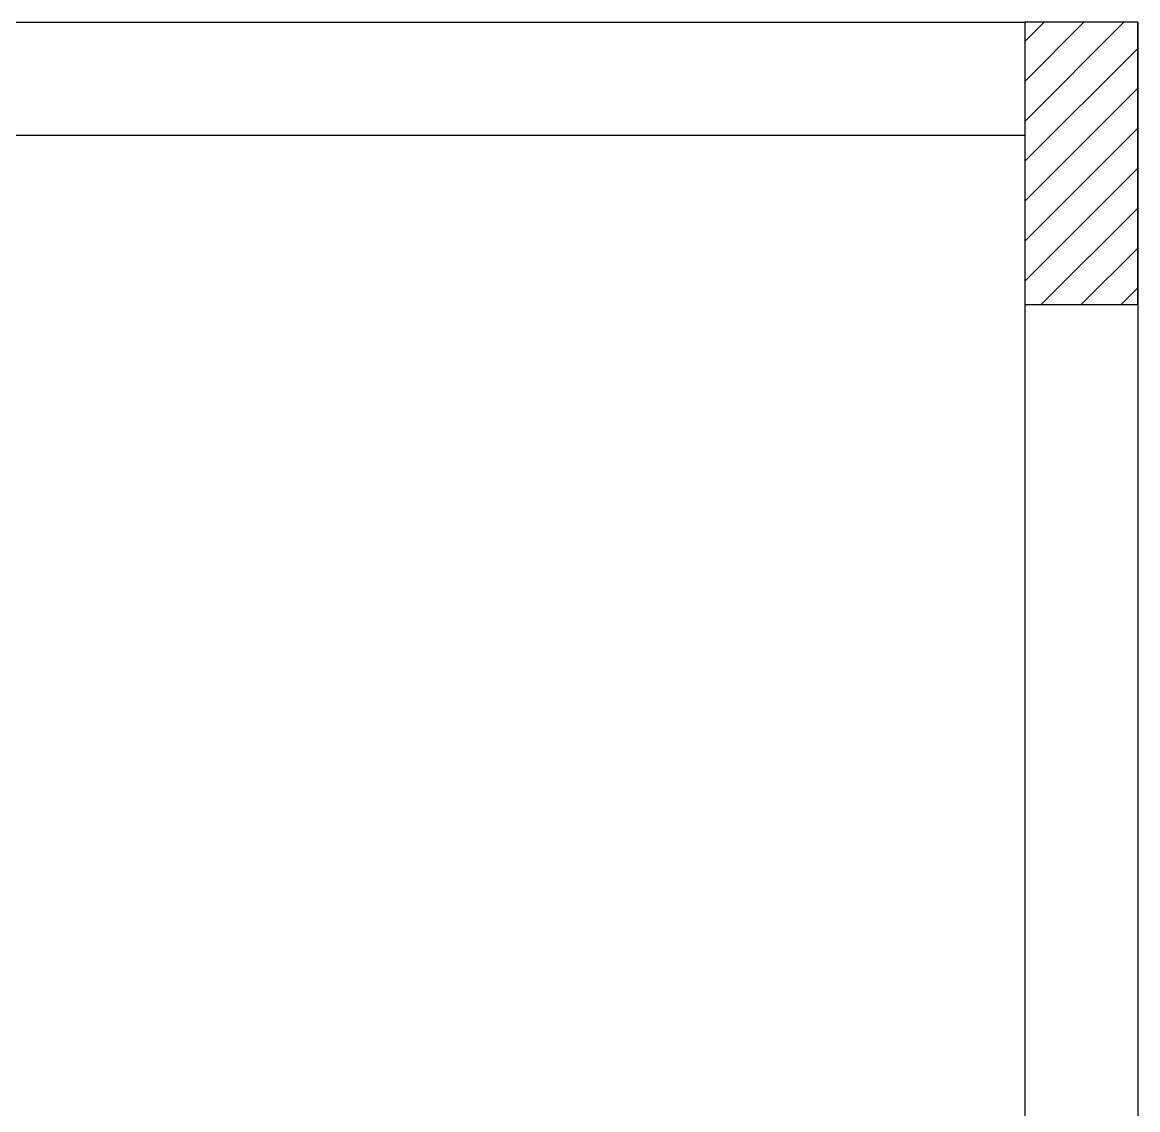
# Model space of a CAD drawing. Header units: millimetres. Extents: x -1288794 to 2153086, y -2701644 to -1428868.
# Drawn here: x 1848609 to 1850585, y -1475206 to -1473280 of the extents above; entities that cross this region are included whole.
import ezdxf

# ---------------------------------------------------------------- set-up
doc = ezdxf.new("R2010")
doc.units = ezdxf.units.MM
doc.header["$LTSCALE"] = 100
for name, color, linetype in [('A-WALL-FULL', 8, 'Continuous'), ('S-COL- HACT.', 9, 'Continuous'), ('S-COL.', 8, 'Continuous')]:
    doc.layers.add(name, color=color, linetype=linetype)

msp = doc.modelspace()

# ---------------------------------------------------------------- hatches: boundary and pattern name
at = {"layer": 'S-COL- HACT.', "linetype": 'Continuous', "ltscale": 3}
h = msp.add_hatch(dxfattribs=at)
h.set_pattern_fill('ANSI31', color=256, scale=400, style=0)
h.set_pattern_definition([(45, (2946940.44, -1108967.893), (-35.355339, 35.355339), [])])
h.paths.add_polyline_path([(1850585.3, -1473779.9), (1850585.3, -1473279.9), (1850385.3, -1473279.9), (1850385.3, -1473779.9)])

# ---------------------------------------------------------------- linework, layer by layer
at = {"layer": 'A-WALL-FULL', "ltscale": 3}
for p, q in [((1837785.3, -1473279.9), (1850385.3, -1473279.9)), ((1849235.3, -1473279.9), (1850385.3, -1473279.9)), ((1850385.3, -1473279.9), (1850385.3, -1473279.9)), ((1850585.3, -1473279.9), (1850585.3, -1486026.5)), ((1850585.3, -1473279.9), (1850585.3, -1489688.3)), ((1850585.3, -1473279.9), (1850585.3, -1473479.9)), ((1846185.3, -1473479.9), (1850385.3, -1473479.9)), ((1846485.3, -1473479.9), (1850185.3, -1473479.9)), ((1849235.3, -1473479.9), (1850185.3, -1473479.9)), ((1850385.3, -1473479.9), (1850385.3, -1486026.5)), ((1850385.3, -1473479.9), (1850385.3, -1488029.9))]:
    msp.add_line(p, q, dxfattribs=at)
at = {"layer": 'S-COL.', "linetype": 'Continuous', "ltscale": 3}
msp.add_lwpolyline([(1850585.3, -1473779.9), (1850585.3, -1473279.9), (1850385.3, -1473279.9), (1850385.3, -1473779.9)], close=True, dxfattribs=at)

doc.saveas('drawing.dxf')
